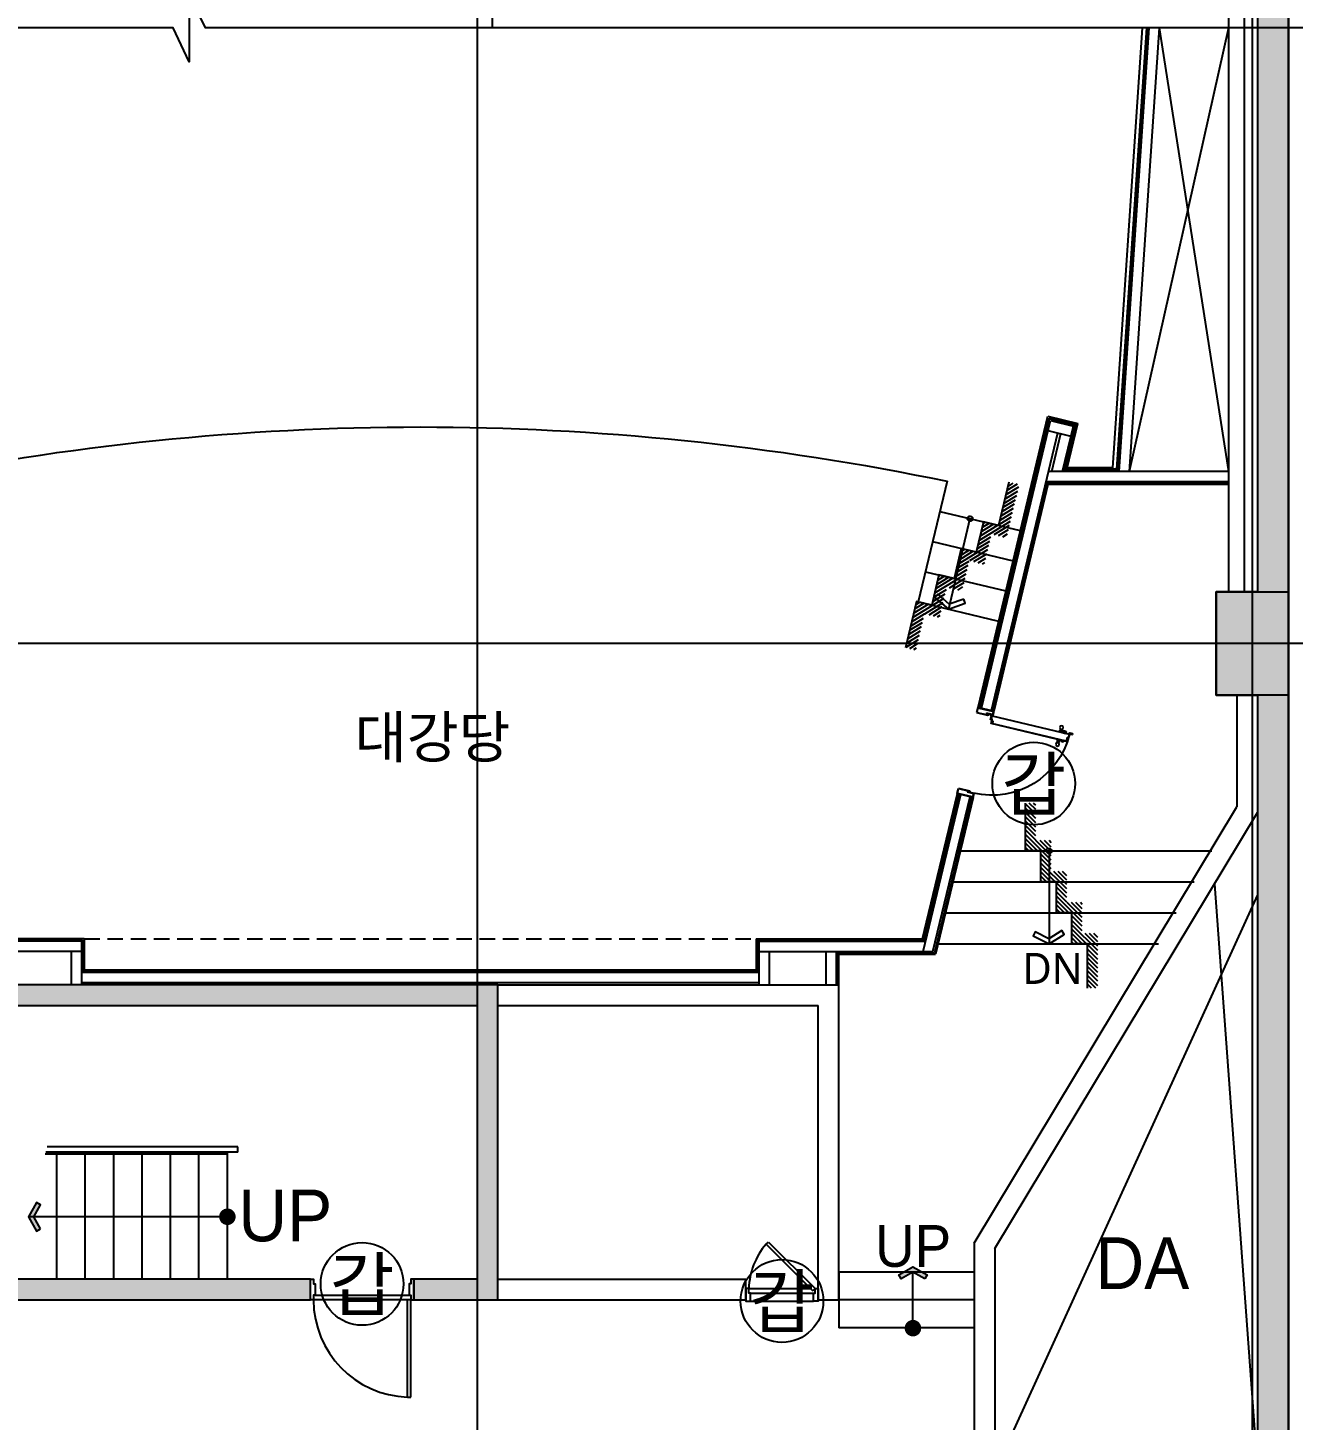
# Model space of a CAD drawing. Header units: metres. Extents: x 630750 to 860239, y 578133 to 726633.
# Drawn here: x 758659 to 770899, y 618798 to 632268 of the extents above; entities that cross this region are included whole.
import ezdxf
from ezdxf.enums import TextEntityAlignment as Align

# ---------------------------------------------------------------- set-up
doc = ezdxf.new("R2010")
doc.units = ezdxf.units.M
doc.header["$LTSCALE"] = 300
for name, pattern in [('CONTINOUS', [0]), ('DASHED2', [0.375, 0.25, -0.125]), ('업무시설_xr-base$0$CONTINOUS', [0])]:
    doc.linetypes.add(name, pattern=pattern)
for name, color, linetype in [('002mp-SYM', 3, 'Continuous'), ('A-CEN-1', 1, 'Continuous'), ('A-CON', 2, 'Continuous'), ('A-DOR', 4, 'Continuous'), ('A-HAT-1', 9, 'Continuous'), ('A-STAIR', 4, 'Continuous'), ('A-SYM1', 7, 'Continuous'), ('A-TXT', 3, 'Continuous'), ('A-TXT-M', 3, 'Continuous'), ('A-TXT-S', 3, 'Continuous'), ('A-WAL-BLK', 3, 'Continuous'), ('A-WALL-CONC', 2, 'Continuous'), ('DOR', 4, 'Continuous'), ('KUK-DOOR', 4, 'Continuous'), ('KUK-DOOR-FRAME', 4, 'Continuous'), ('KUK-DRYWALL', 4, 'Continuous'), ('KUK-F-STAIR', 4, 'Continuous'), ('kuk-F-stair(강당외벽)', 4, 'Continuous'), ('KUK-F-천정라인', 8, 'DASHED2'), ('KUK-WALL-FIN 1', 30, 'Continuous'), ('KUK-공사제외', 252, 'CONTINOUS'), ('KUK-석고보드', 201, 'Continuous'), ('Text-갑', 7, 'Continuous')]:
    doc.layers.add(name, color=color, linetype=linetype)
doc.styles.add('TEXT(돋음)', font='')
doc.styles.add('돋움', font='')
doc.styles.add('맑은고딕', font='')
doc.styles.get('TEXT(돋음)').set_extended_font_data('Dotum')
doc.styles.get('돋움').set_extended_font_data('Dotum')
doc.styles.get('맑은고딕').set_extended_font_data('Malgun Gothic')

# ---------------------------------------------------------------- blocks, each defined once
blk = doc.blocks.new('dor-1000x200conc')
at = {"layer": 'A-DOR'}
for p, q in [((30, 1140), (30, 200)), ((60, 1140), (30, 1140)), ((60, 1140), (60, 200)), ((30, 200), (60, 200))]:
    blk.add_line(p, q, dxfattribs=at)
for points in [[(0, 200), (0, 0), (30, 0), (30, 45), (45, 45), (45, 155), (30, 155), (30, 200)], [(1000, 200), (1000, 0), (970, 0), (970, 45), (955, 45), (955, 155), (970, 155), (970, 200)]]:
    blk.add_lwpolyline(points, close=True, dxfattribs=at)
blk.add_arc((30, 200), 940, 0, 88.1729, dxfattribs=at)
at = {"layer": 'DOR', "color": 9}
for points in [[(30, 200), (970, 200)], [(955, 155), (45, 155)]]:
    blk.add_lwpolyline(points, dxfattribs=at)
blk = doc.blocks.new('dor-700')
at = {"layer": 'A-DOR'}
for p, q in [((197, 553), (218, 574)), ((197, 553), (649, 102)), ((218, 574), (670, 123)), ((670, 123), (649, 102))]:
    blk.add_line(p, q, dxfattribs=at)
for points in [[(0, 123), (0, 3), (45, 3), (45, 78), (30, 78), (30, 123)], [(700, 123), (700, 3), (655, 3), (655, 78), (670, 78), (670, 123)]]:
    blk.add_lwpolyline(points, close=True, dxfattribs=at)
blk.add_arc((715, 104), 686, 139.1042, 178.3732, dxfattribs=at)
at = {"layer": 'DOR', "color": 9}
for points in [[(30, 123), (627, 123)], [(45, 78), (655, 78)], [(45, 3), (655, 3)]]:
    blk.add_lwpolyline(points, dxfattribs=at)
blk = doc.blocks.new('con1')
at = {"layer": 'A-WALL-CONC', "linetype": '업무시설_xr-base$0$CONTINOUS'}
h = blk.add_hatch(color=253, dxfattribs=at)
h.dxf.hatch_style = 1
h.paths.add_polyline_path([(-374646, -269622), (-374446, -269622), (-374446, -269722), (-371796, -269722), (-371796, -267322), (-373346, -267322), (-373346, -267122), (-371796, -267122), (-371796, -260922), (-374446, -260922), (-374446, -267122), (-374346, -267122), (-374346, -267322), (-374446, -267322), (-374446, -268622), (-374646, -268622), (-374646, -260722), (-371596, -260722), (-371596, -269922), (-374646, -269922)], flags=17)
h.paths.add_polyline_path([(-391746, -248122), (-391746, -280472), (-393546, -280472), (-393546, -307972), (-398546, -307972), (-398546, -316999), (-351809, -331181), (-336470, -331181), (-334660, -325216), (-326598, -327662), (-326511, -327375), (-334860, -324841), (-335147, -325787), (-335530, -325670), (-335733, -326340), (-335350, -326456), (-336424, -329997), (-336807, -329881), (-337010, -330551), (-336628, -330667), (-336693, -330881), (-351764, -330881), (-352556, -330641), (-352397, -330114), (-353162, -329882), (-353322, -330408), (-362030, -327766), (-361870, -327240), (-362636, -327007), (-362795, -327534), (-374661, -323933), (-374501, -323407), (-375267, -323174), (-375427, -323701), (-380977, -322017), (-380817, -321490), (-381583, -321258), (-381742, -321784), (-392780, -318435), (-392649, -318004), (-393319, -317801), (-393362, -317945), (-397946, -316554), (-397946, -308572), (-393146, -308572), (-393146, -306522), (-391146, -306522), (-391146, -306122), (-392796, -306122), (-392796, -305522), (-393146, -305522), (-393146, -299422), (-391146, -299422), (-391146, -299022), (-393146, -299022), (-393146, -296322), (-392796, -296322), (-392796, -295622), (-393146, -295622), (-393146, -293122), (-391146, -293122), (-391146, -292722), (-393146, -292722), (-393146, -287472), (-391146, -287472), (-391146, -287072), (-393146, -287072), (-393146, -286422), (-392796, -286422), (-392796, -285722), (-393146, -285722), (-393146, -281172), (-392846, -281172), (-392846, -280872), (-391246, -280872), (-391246, -276472), (-391146, -276472), (-391146, -275872), (-391246, -275872), (-391246, -269872), (-391146, -269872), (-391146, -269272), (-391246, -269272), (-391246, -261372), (-391146, -261372), (-391146, -260772), (-391246, -260772), (-391246, -248722), (-391146, -248722), (-391146, -248622), (-384196, -248622), (-384196, -248722), (-383596, -248722), (-383596, -248622), (-374596, -248622), (-374596, -248722), (-373996, -248722), (-373996, -248622), (-364696, -248622), (-364696, -248722), (-364096, -248722), (-364096, -248622), (-354796, -248622), (-354796, -248722), (-354196, -248722), (-354196, -248622), (-344896, -248622), (-344896, -248722), (-344296, -248722), (-344296, -248622), (-334996, -248622), (-334996, -248722), (-334396, -248722), (-334396, -248622), (-325096, -248622), (-325096, -248722), (-324496, -248722), (-324496, -248622), (-318496, -248622), (-318496, -248722), (-317896, -248722), (-317896, -248622), (-309996, -248622), (-309996, -248722), (-309396, -248722), (-309396, -248622), (-302496, -248622), (-302496, -248722), (-301896, -248722), (-301896, -248522), (-299646, -248522), (-299646, -249472), (-302346, -249472), (-302346, -249672), (-299646, -249672), (-299646, -257472), (-302346, -257472), (-302346, -260722), (-302546, -260722), (-302546, -261422), (-302346, -261422), (-302346, -269222), (-302546, -269222), (-302546, -269922), (-302346, -269922), (-302346, -275822), (-302546, -275822), (-302546, -276522), (-302346, -276522), (-302346, -285722), (-302546, -285722), (-302546, -286422), (-302346, -286422), (-302346, -295622), (-302546, -295622), (-302546, -296322), (-302346, -296322), (-302346, -302072), (-302546, -302072), (-302546, -303072), (-302146, -303072), (-302146, -311972), (-302546, -311972), (-302546, -312972), (-302146, -312972), (-302146, -318572), (-302546, -318572), (-302546, -319572), (-302146, -319572), (-302146, -327072), (-302646, -327072), (-302646, -327872), (-302246, -327872), (-302246, -333872), (-302596, -333872), (-302596, -334572), (-302046, -334572), (-302046, -334903), (-302663, -334716), (-302721, -334907), (-301846, -335173), (-301846, -257872), (-299246, -257872), (-299246, -248122)])
h = blk.add_hatch(color=253, dxfattribs=at)
h.dxf.hatch_style = 1
h.paths.add_polyline_path([(-393546, -280472), (-393546, -307972), (-398546, -307972), (-398546, -316999), (-351809, -331181), (-336470, -331181), (-334660, -325216), (-326598, -327662), (-326511, -327375), (-334860, -324841), (-335147, -325787), (-335530, -325670), (-335733, -326340), (-335350, -326456), (-336424, -329997), (-336807, -329881), (-337010, -330551), (-336628, -330667), (-336693, -330881), (-351764, -330881), (-352556, -330641), (-352397, -330114), (-353162, -329882), (-353322, -330408), (-362030, -327766), (-361870, -327240), (-362636, -327007), (-362795, -327534), (-374661, -323933), (-374501, -323407), (-375267, -323174), (-375427, -323701), (-380977, -322017), (-380817, -321490), (-381583, -321258), (-381742, -321784), (-392780, -318435), (-392649, -318004), (-393319, -317801), (-393362, -317945), (-397946, -316554), (-397946, -308572), (-393146, -308572), (-393146, -306522), (-391146, -306522), (-391146, -306122), (-392796, -306122), (-392796, -305522), (-393146, -305522), (-393146, -299422), (-391146, -299422), (-391146, -299022), (-393146, -299022), (-393146, -296322), (-392796, -296322), (-392796, -295622), (-393146, -295622), (-393146, -293122), (-391146, -293122), (-391146, -292722), (-393146, -292722), (-393146, -287472), (-391146, -287472), (-391146, -287072), (-393146, -287072), (-393146, -286422), (-392796, -286422), (-392796, -285722), (-393146, -285722), (-393151, -281172), (-392846, -281172), (-392846, -280872), (-391246, -280872), (-391246, -276472), (-391146, -276472), (-391146, -275872), (-391246, -275872), (-391246, -269872), (-391146, -269872), (-391146, -269272), (-391246, -269272), (-391246, -261372), (-391146, -261372), (-391146, -260772), (-391246, -260772), (-391246, -248722), (-391146, -248722), (-391146, -248622), (-384196, -248622), (-384196, -248722), (-383596, -248722), (-383596, -248622), (-374596, -248622), (-374596, -248722), (-373996, -248722), (-373996, -248622), (-364696, -248622), (-364696, -248722), (-364096, -248722), (-364096, -248622), (-354796, -248622), (-354796, -248722), (-354196, -248722), (-354196, -248622), (-344896, -248622), (-344896, -248722), (-344296, -248722), (-344296, -248622), (-334996, -248622), (-334996, -248722), (-334396, -248722), (-334396, -248622), (-325096, -248622), (-325096, -248722), (-324496, -248722), (-324496, -248622), (-318496, -248622), (-318496, -248722), (-317896, -248722), (-317896, -248622), (-309996, -248622), (-309996, -248722), (-309396, -248722), (-309396, -248622), (-302496, -248622), (-302496, -248722), (-301896, -248722), (-301896, -248522), (-299646, -248522), (-299646, -249472), (-302346, -249472), (-302346, -249672), (-299646, -249672), (-299646, -257472), (-302346, -257472), (-302346, -260722), (-302546, -260722), (-302546, -261422), (-302346, -261422), (-302346, -269222), (-302546, -269222), (-302546, -269922), (-302346, -269922), (-302346, -275822), (-302546, -275822), (-302546, -276522), (-302346, -276522), (-302346, -285722), (-302546, -285722), (-302546, -286422), (-302346, -286422), (-302346, -295622), (-302546, -295622), (-302546, -296322), (-302346, -296322), (-302346, -302072), (-302546, -302072), (-302546, -303072), (-302146, -303072), (-302146, -311972), (-302546, -311972), (-302546, -312972), (-302146, -312972), (-302146, -318572), (-302546, -318572), (-302546, -319572), (-302146, -319572), (-302146, -327072), (-302646, -327072), (-302646, -327872), (-302246, -327872), (-302246, -333872), (-302596, -333872), (-302596, -334572), (-302046, -334572), (-302046, -334903), (-302663, -334716), (-302721, -334907), (-301846, -335173), (-301846, -257872), (-299246, -257872), (-299246, -248122), (-391746, -248122), (-391746, -280472)])
h = blk.add_hatch(color=253, dxfattribs=at)
h.dxf.hatch_style = 1
h.paths.add_polyline_path([(-302596, -253222), (-301896, -253222), (-301896, -253922), (-302596, -253922)])
h.paths.add_polyline_path([(-384246, -253222), (-383546, -253222), (-383546, -253922), (-384246, -253922)])
h.paths.add_polyline_path([(-335096, -253172), (-334296, -253172), (-334296, -253972), (-335096, -253972)])
h.paths.add_polyline_path([(-354896, -253172), (-354096, -253172), (-354096, -253972), (-354896, -253972)])
h.paths.add_polyline_path([(-374696, -253172), (-373896, -253172), (-373896, -253972), (-374696, -253972)])
h.paths.add_polyline_path([(-325196, -253172), (-324396, -253172), (-324396, -253972), (-325196, -253972)])
h.paths.add_polyline_path([(-364746, -253222), (-364046, -253222), (-364046, -253922), (-364746, -253922)])
h.paths.add_polyline_path([(-344946, -253222), (-344246, -253222), (-344246, -253922), (-344946, -253922)])
h.paths.add_polyline_path([(-310046, -253222), (-309346, -253222), (-309346, -253922), (-310046, -253922)])
h.paths.add_polyline_path([(-318596, -253172), (-317796, -253172), (-317796, -253972), (-318596, -253972)])
h.paths.add_polyline_path([(-384246, -310860), (-383446, -310860), (-383446, -311660), (-384246, -311660)])
h.paths.add_polyline_path([(-384246, -305472), (-383446, -305472), (-383446, -306272), (-384246, -306272)])
h.paths.add_polyline_path([(-384246, -295572), (-383446, -295572), (-383446, -296372), (-384246, -296372)])
h.paths.add_polyline_path([(-384196, -276472), (-383596, -276472), (-383596, -275872), (-384196, -275872)])
h.paths.add_polyline_path([(-384246, -285672), (-383446, -285672), (-383446, -286472), (-384246, -286472)])
h.paths.add_polyline_path([(-384296, -269172), (-383496, -269172), (-383496, -269972), (-384296, -269972)])
h.paths.add_polyline_path([(-384296, -260672), (-383496, -260672), (-383496, -261472), (-384296, -261472)])
h.paths.add_polyline_path([(-376996, -285572), (-376196, -285572), (-376196, -286372), (-376996, -286372)], flags=17)
h.paths.add_polyline_path([(-374696, -276572), (-373896, -276572), (-373896, -275772), (-374696, -275772)], flags=17)
h.paths.add_polyline_path([(-364696, -285772), (-364096, -285772), (-364096, -286372), (-364696, -286372)], flags=17)
h.paths.add_polyline_path([(-364796, -275772), (-363996, -275772), (-363996, -276572), (-364796, -276572)], flags=17)
edge = h.paths.add_edge_path(flags=16)
edge.add_arc((-376496, -295972), 450, 0, 360)
edge = h.paths.add_edge_path(flags=16)
edge.add_arc((-354496, -302572), 450, 0, 360)
edge = h.paths.add_edge_path(flags=16)
edge.add_arc((-364396, -295972), 350, 0, 360)
edge = h.paths.add_edge_path(flags=16)
edge.add_arc((-354496, -295972), 450, 0, 360)
edge = h.paths.add_edge_path(flags=16)
edge.add_arc((-344596, -302572), 350, 0, 360)
edge = h.paths.add_edge_path(flags=16)
edge.add_arc((-344596, -295972), 350, 0, 360)
edge = h.paths.add_edge_path(flags=16)
edge.add_arc((-364396, -302572), 350, 0, 360)
h.paths.add_polyline_path([(-375978, -305716), (-376744, -305483), (-376976, -306249), (-376210, -306481)], flags=17)
h.paths.add_polyline_path([(-378098, -312701), (-378863, -312469), (-379096, -313234), (-378330, -313467)], flags=16)
h.paths.add_polyline_path([(-354768, -312100), (-355533, -311867), (-355766, -312633), (-355000, -312865)], flags=17)
h.paths.add_polyline_path([(-347591, -314277), (-348357, -314045), (-348589, -314811), (-347823, -315043)], flags=17)
h.paths.add_polyline_path([(-349725, -321311), (-350491, -321078), (-350723, -321844), (-349958, -322076)], flags=17)
h.paths.add_polyline_path([(-359199, -318436), (-359964, -318204), (-360197, -318969), (-359431, -319202)], flags=17)
edge = h.paths.add_edge_path(flags=16)
edge.add_arc((-324746, -312472), 450, 0, 360)
h.paths.add_polyline_path([(-318596, -311972), (-317796, -311972), (-317796, -312972), (-318596, -312972)], flags=17)
edge = h.paths.add_edge_path(flags=16)
edge.add_arc((-335146, -312472), 350, 0, 360)
edge = h.paths.add_edge_path(flags=16)
edge.add_arc((-338617, -317419), 450, 0, 360)
h.paths.add_polyline_path([(-340252, -324185), (-341017, -323953), (-341250, -324719), (-340484, -324951)], flags=17)
edge = h.paths.add_edge_path(flags=17)
edge.add_arc((-324746, -319072), 450, 0, 360)
h.paths.add_polyline_path([(-318696, -318672), (-317696, -318672), (-317696, -319472), (-318696, -319472)], flags=17)
h.paths.add_polyline_path([(-310096, -327072), (-309296, -327072), (-309296, -327872), (-310096, -327872)])
h.paths.add_polyline_path([(-316096, -322372), (-316096, -325422), (-311308, -325422), (-311308, -325222), (-315896, -325222), (-315896, -322572), (-309696, -322572), (-309696, -325222), (-310308, -325222), (-310308, -325422), (-309496, -325422), (-309496, -322372)], flags=17)
edge = h.paths.add_edge_path(flags=17)
edge.add_arc((-324796, -327472), 400, 0, 360)
edge = h.paths.add_edge_path(flags=17)
edge.add_arc((-318196, -329272), 450, 0, 360)
h.paths.add_polyline_path([(-310096, -331472), (-309296, -331472), (-309296, -332272), (-310096, -332272)])
edge = h.paths.add_edge_path(flags=16)
edge.add_arc((-334696, -302572), 350, 0, 360)
edge = h.paths.add_edge_path(flags=17)
edge.add_arc((-334696, -286072), 350, 0, 360)
edge = h.paths.add_edge_path(flags=16)
edge.add_arc((-334696, -295972), 350, 0, 360)
edge = h.paths.add_edge_path(flags=17)
edge.add_arc((-344596, -286072), 450, 0, 360)
h.paths.add_polyline_path([(-318596, -295472), (-317796, -295472), (-317796, -296472), (-318596, -296472)], flags=17)
h.paths.add_polyline_path([(-318596, -302072), (-317796, -302072), (-317796, -303072), (-318596, -303072)], flags=17)
edge = h.paths.add_edge_path(flags=16)
edge.add_arc((-324796, -302572), 450, 0, 360)
edge = h.paths.add_edge_path(flags=16)
edge.add_arc((-324796, -295972), 450, 0, 360)
edge = h.paths.add_edge_path(flags=17)
edge.add_arc((-324796, -286072), 450, 0, 360)
edge = h.paths.add_edge_path(flags=17)
edge.add_arc((-334696, -276172), 450, 0, 360)
edge = h.paths.add_edge_path(flags=17)
edge.add_arc((-344596, -276172), 450, 0, 360)
h.paths.add_polyline_path([(-318596, -275772), (-317796, -275772), (-317796, -276572), (-318596, -276572)], flags=17)
h.paths.add_polyline_path([(-318596, -285672), (-317796, -285672), (-317796, -286472), (-318596, -286472)], flags=17)
edge = h.paths.add_edge_path(flags=17)
edge.add_arc((-324796, -276172), 450, 0, 360)
h.paths.add_polyline_path([(-364796, -260672), (-363996, -260672), (-363996, -261472), (-364796, -261472)])
h.paths.add_polyline_path([(-364796, -269172), (-363996, -269172), (-363996, -269972), (-364796, -269972)], flags=17)
h.paths.add_polyline_path([(-325196, -269172), (-324396, -269172), (-324396, -269972), (-325196, -269972)], flags=17)
h.paths.add_polyline_path([(-310846, -260722), (-310046, -260722), (-310046, -261522), (-310846, -261522)], flags=17)
h.paths.add_polyline_path([(-325196, -260672), (-324396, -260672), (-324396, -261472), (-325196, -261472)])
h.paths.add_polyline_path([(-335096, -260672), (-334296, -260672), (-334296, -261472), (-335096, -261472)])
h.paths.add_polyline_path([(-344996, -260672), (-344196, -260672), (-344196, -261472), (-344996, -261472)])
h.paths.add_polyline_path([(-354896, -260672), (-354096, -260672), (-354096, -261472), (-354896, -261472)])
h.paths.add_polyline_path([(-354896, -269172), (-354096, -269172), (-354096, -269972), (-354896, -269972)], flags=17)
h.paths.add_polyline_path([(-344996, -269172), (-344196, -269172), (-344196, -269972), (-344996, -269972)], flags=17)
h.paths.add_polyline_path([(-335096, -269172), (-334296, -269172), (-334296, -269972), (-335096, -269972)], flags=17)
h.paths.add_polyline_path([(-310146, -275772), (-309346, -275772), (-309346, -276572), (-310146, -276572)])
h.paths.add_polyline_path([(-310146, -269172), (-309346, -269172), (-309346, -269972), (-310146, -269972)])
h.paths.add_polyline_path([(-309946, -312172), (-309346, -312172), (-309346, -312772), (-309946, -312772)], flags=17)
h.paths.add_polyline_path([(-309946, -302272), (-309346, -302272), (-309346, -302872), (-309946, -302872)], flags=17)
h.paths.add_polyline_path([(-310146, -295572), (-309346, -295572), (-309346, -296372), (-310146, -296372)])
h.paths.add_polyline_path([(-310146, -285672), (-309346, -285672), (-309346, -286472), (-310146, -286472)])
h.paths.add_polyline_path([(-366407, -311180), (-366585, -311089), (-367173, -312249), (-366994, -312339)], flags=16)
h.paths.add_polyline_path([(-367582, -313499), (-367761, -313408), (-368303, -314479), (-368125, -314569)], flags=16)
h.paths.add_polyline_path([(-374501, -323407), (-375267, -323174), (-375499, -323940), (-374734, -324172)], flags=17)
h.paths.add_polyline_path([(-380817, -321490), (-381583, -321258), (-381815, -322024), (-381049, -322256)])
h.paths.add_polyline_path([(-319505, -329605), (-319563, -329797), (-318587, -330093), (-318529, -329901)], flags=17)
h.paths.add_polyline_path([(-317400, -330244), (-317458, -330435), (-316482, -330732), (-316423, -330540)], flags=17)
h.paths.add_polyline_path([(-315294, -330883), (-315352, -331074), (-314376, -331370), (-314318, -331179)], flags=17)
h.paths.add_polyline_path([(-313189, -331522), (-313247, -331713), (-312271, -332009), (-312213, -331818)], flags=17)
h.paths.add_polyline_path([(-311084, -332161), (-311142, -332352), (-310166, -332648), (-310108, -332457)], flags=17)
h.paths.add_polyline_path([(-308979, -332799), (-309037, -332991), (-308061, -333287), (-308003, -333096)])
h.paths.add_polyline_path([(-306873, -333438), (-306932, -333630), (-305955, -333926), (-305897, -333734)])
h.paths.add_polyline_path([(-321610, -328966), (-321668, -329158), (-320692, -329454), (-320634, -329263)], flags=17)
h.paths.add_polyline_path([(-304768, -334077), (-304826, -334268), (-303850, -334565), (-303792, -334373)])
h.paths.add_polyline_path([(-366380, -308837), (-366525, -309124), (-365780, -309502), (-365997, -309930), (-365819, -310020), (-365282, -308961), (-368993, -307835), (-369051, -308027), (-368955, -308056), (-369303, -309204), (-369399, -309175), (-369457, -309366), (-369362, -309396), (-371191, -315424), (-373727, -314655), (-371897, -308626), (-370414, -309076), (-370356, -308885), (-371839, -308435), (-371491, -307286), (-370008, -307736), (-369950, -307545), (-371624, -307037), (-373976, -314788), (-369001, -316298), (-368713, -315729), (-368891, -315638), (-369104, -316057), (-370999, -315482), (-368764, -308114)], flags=17)
edge = h.paths.add_edge_path()
edge.add_line((-317996, -269122), (-318196, -269122))
edge.add_line((-318196, -266622), (-317996, -266622))
edge.add_line((-318196, -265972), (-318196, -266622))
edge.add_line((-318196, -269122), (-318196, -269672))
edge.add_line((-317996, -269472), (-317996, -269122))
edge.add_line((-317996, -266622), (-317996, -265972))
edge.add_line((-317071, -260922), (-317071, -260722))
edge.add_line((-317071, -260722), (-314896, -260722))
edge.add_line((-314896, -260722), (-314896, -260922))
edge.add_line((-314896, -260922), (-317071, -260922))
edge.add_line((-318196, -265972), (-321996, -265972))
edge.add_line((-321996, -265972), (-321996, -262022))
edge.add_line((-321996, -262022), (-321796, -262022))
edge.add_line((-321796, -262022), (-321796, -262922))
edge.add_line((-321796, -262922), (-321696, -262922))
edge.add_line((-321696, -262922), (-321696, -263122))
edge.add_line((-321696, -263122), (-321796, -263122))
edge.add_line((-321796, -263122), (-321796, -265772))
edge.add_line((-321796, -265772), (-314196, -265772))
edge.add_line((-314196, -265772), (-314196, -263122))
edge.add_line((-314196, -263122), (-320696, -263122))
edge.add_line((-320696, -263122), (-320696, -262922))
edge.add_line((-320696, -262922), (-319546, -262922))
edge.add_line((-319546, -262922), (-319546, -260922))
edge.add_line((-319546, -260922), (-321796, -260922))
edge.add_line((-321796, -260922), (-321796, -261022))
edge.add_line((-321796, -261022), (-321996, -261022))
edge.add_line((-321996, -261022), (-321996, -260722))
edge.add_line((-321996, -260722), (-317771, -260722))
edge.add_line((-317771, -260722), (-317771, -260922))
edge.add_line((-317996, -269472), (-314196, -269472))
edge.add_line((-314196, -269472), (-314196, -265972))
edge.add_line((-314196, -265972), (-317996, -265972))
edge.add_line((-317771, -260922), (-319346, -260922))
edge.add_line((-319346, -260922), (-319346, -262922))
edge.add_line((-319346, -262922), (-314196, -262922))
edge.add_line((-314196, -262922), (-314196, -260722))
edge.add_line((-314196, -260722), (-313996, -260722))
edge.add_line((-313996, -260722), (-313996, -269672))
edge.add_line((-313996, -269672), (-318196, -269672))
edge.add_line((-309346, -286472), (-309346, -312772))
edge.add_line((-309546, -302872), (-309546, -312172))
edge.add_line((-309546, -296372), (-309546, -302272))
edge.add_line((-309546, -286472), (-309546, -295572))
edge.add_line((-375427, -323701), (-380977, -322017))
edge.add_line((-334860, -324841), (-335147, -325787))
edge.add_line((-334660, -325216), (-334860, -325874))
edge.add_line((-324796, -328209), (-324796, -327872))
edge.add_line((-324596, -328060), (-324596, -327819))
edge.add_line((-324796, -328209), (-322797, -328815))
edge.add_line((-322797, -328815), (-322739, -328624))
edge.add_line((-322739, -328624), (-324596, -328060))
edge.add_line((-337531, -334677), (-338201, -334474))
edge.add_line((-338201, -334474), (-338404, -335144))
edge.add_line((-338404, -335144), (-337734, -335347))
edge.add_line((-337734, -335347), (-337531, -334677))
edge = h.paths.add_edge_path()
edge.add_line((-339858, -323400), (-339800, -323209))
edge.add_line((-339800, -323209), (-337930, -317052))
edge.add_line((-337930, -317052), (-338217, -316965))
edge.add_line((-338217, -316965), (-338268, -317133))
edge.add_arc((-338617, -317419), 450, -73.1135, 39.3318, ccw=False)
edge.add_line((-338486, -317849), (-340145, -323313))
edge.add_line((-340145, -323313), (-339858, -323400))
at = {"layer": 'A-CON'}
blk.add_lwpolyline([(-302146, -312972), (-302146, -318572), (-302546, -318572), (-302546, -319572), (-302146, -319572), (-302146, -327072), (-302646, -327072), (-302646, -327872), (-302246, -327872), (-302246, -333872), (-302596, -333872), (-302596, -334572), (-302046, -334572), (-302046, -334903), (-302663, -334716), (-302721, -334907), (-301846, -335173), (-301846, -257872)], dxfattribs=at)
blk.add_lwpolyline([(-302546, -318572), (-301846, -318572), (-301846, -319572), (-302546, -319572)], close=True, dxfattribs=at)
at = {"layer": 'A-WALL-CONC'}
for p, q in [((-301846, -257872), (-301846, -335173)), ((-302146, -312972), (-302146, -318572)), ((-302146, -319572), (-302146, -327072))]:
    blk.add_line(p, q, dxfattribs=at)
blk.add_lwpolyline([(-316096, -322372), (-316096, -325422), (-311308, -325422), (-311308, -325222), (-315896, -325222), (-315896, -322572), (-309696, -322572), (-309696, -325222), (-310308, -325222), (-310308, -325422), (-309496, -325422), (-309496, -322372), (-316096, -322372)], dxfattribs=at)
blk = doc.blocks.new('편개 방음도어 후레임')
at = {"layer": 'KUK-DOOR-FRAME', "extrusion": (2.50183e-08, 2.3658e-07, -1)}
h = blk.add_hatch(dxfattribs=at)
h.set_pattern_fill('ANSI37', color=1, scale=20, style=0)
h.set_pattern_definition([(225, (133734.8837, -3155.8295), (1.76776695, -1.76776695), []), (315, (133734.8837, -3155.8295), (1.76776695, 1.76776695), [])])
h.paths.add_polyline_path([(75878, -11649), (75878, -11659), (75891, -11659), (75891, -11644, 1.183421)])
h.paths.add_polyline_path([(75887, -11647), (75887, -11656), (75882, -11656), (75882, -11647)], flags=16)
for p, q in [((-75931, -11622, 0), (-75931, -11597, 0)), ((-75931, -11597, 0), (-75891, -11597, 0)), ((-75931, -11597, 0), (-75891, -11597, 0)), ((-75931, -11622, 0), (-75931, -11597, 0)), ((-75931, -11622, 0), (-75929, -11622, 0)), ((-75931, -11622, 0), (-75929, -11622, 0)), ((-75929, -11600, 0), (-75894, -11600, 0)), ((-75929, -11600, 0), (-75894, -11600, 0)), ((-75929, -11762, 0), (-75929, -11600, 0)), ((-75894, -11600, 0), (-75894, -11635, 0)), ((-75894, -11600, 0), (-75894, -11663, 0)), ((-75894, -11663, 0), (-75879, -11663, 0)), ((-75891, -11597, 0), (-75891, -11637, 0)), ((-75891, -11597, 0), (-75891, -11660, 0)), ((-75891, -11659, 0), (-75878, -11659, 0)), ((-75891, -11660, 0), (-75876, -11660, 0)), ((-75879, -11762, 0), (-75879, -11663, 0)), ((-75878, -11649, 0), (-75876, -11649, 0)), ((-75878, -11659, 0), (-75878, -11649, 0)), ((-75876, -11764, 0), (-75876, -11649, 0)), ((-75931, -11764, 0), (-75931, -11739, 0)), ((-75931, -11739, 0), (-75929, -11739, 0)), ((-75931, -11764, 0), (-75891, -11764, 0)), ((-75929, -11762, 0), (-75879, -11762, 0))]:
    blk.add_line(p, q, dxfattribs=at)
at = {"layer": 'KUK-DOOR-FRAME'}
for q in [(-75889, -11764, 0), (-75876, -11764, 0)]:
    blk.add_line((-75931, -11764, 0), q, dxfattribs=at)
at = {"layer": 'KUK-DOOR-FRAME', "extrusion": (2.50183e-08, 2.3658e-07, -1), "elevation": 0}
blk.add_lwpolyline([(75929, -11748), (75927, -11748), (75927, -11613), (75929, -11613), (75929, -11748)], close=True, dxfattribs=at)
at = {"layer": 'KUK-DOOR-FRAME', "color": 1, "extrusion": (2.50183e-08, 2.3658e-07, -1), "elevation": 0}
blk.add_lwpolyline([(75887, -11656), (75882, -11656), (75882, -11647), (75887, -11647)], close=True, dxfattribs=at)
at = {"layer": 'KUK-DOOR-FRAME', "color": 1, "extrusion": (2.50183e-08, 2.3658e-07, -1)}
blk.add_arc((75884, -11645, 0), 7.35, 326.6426, 211.9889, dxfattribs=at)
blk = doc.blocks.new('방음도어')
at = {"layer": 'KUK-DOOR', "color": 5}
for p, q in [((11325, -79553, 0), (11322, -79569, 0)), ((11328, -79551, 0), (11353, -79551, 0)), ((11356, -79553, 0), (11360, -79569, 0)), ((11360, -79569, 0), (11322, -79569, 0)), ((11356, -79652, 0), (11326, -79652, 0)), ((12087, -79625, 0), (12072, -79625, 0)), ((12087, -79635, 0), (12072, -79635, 0)), ((12082, -79632, 0), (12082, -79628, 0)), ((12102, -79609, 0), (12099, -79609, 0))]:
    blk.add_line(p, q, dxfattribs=at)
at = {"layer": 'KUK-DOOR'}
for p, q in [((11285, -79609, 0), (11285, -79569, 0)), ((11285, -79609, 0), (11300, -79609, 0)), ((11287, -79570, 0), (11287, -79607, 0)), ((11287, -79607, 0), (11302, -79607, 0))]:
    blk.add_line(p, q, dxfattribs=at)
at = {"layer": 'KUK-DOOR', "color": 1, "linetype": 'ByBlock'}
for p, q in [((12089, -79557, 0), (12086, -79569, 0)), ((12107, -79557, 0), (12089, -79557, 0)), ((12089, -79564, 0), (12091, -79564, 0)), ((12090, -79566, 0), (12089, -79564, 0)), ((12089, -79567, 0), (12090, -79566, 0)), ((12092, -79569, 0), (12089, -79567, 0)), ((12091, -79561, 0), (12094, -79563, 0)), ((12091, -79564, 0), (12091, -79561, 0)), ((12096, -79609, 0), (12093, -79609, 0)), ((12094, -79563, 0), (12096, -79561, 0)), ((12096, -79561, 0), (12096, -79564, 0)), ((12096, -79564, 0), (12098, -79564, 0)), ((12096, -79569, 0), (12098, -79567, 0)), ((12098, -79567, 0), (12096, -79569, 0)), ((12096, -79609, 0), (12096, -79569, 0)), ((12099, -79564, 0), (12097, -79564, 0)), ((12097, -79564, 0), (12098, -79566, 0)), ((12098, -79564, 0), (12097, -79566, 0)), ((12098, -79567, 0), (12097, -79565, 0)), ((12098, -79566, 0), (12097, -79567, 0)), ((12097, -79566, 0), (12098, -79567, 0)), ((12097, -79567, 0), (12099, -79569, 0)), ((12101, -79563, 0), (12099, -79561, 0)), ((12099, -79561, 0), (12099, -79564, 0)), ((12099, -79609, 0), (12099, -79569, 0)), ((12102, -79609, 0), (12099, -79609, 0)), ((12104, -79561, 0), (12101, -79563, 0)), ((12102, -79569, 0), (12111, -79569, 0)), ((12103, -79569, 0), (12106, -79567, 0)), ((12104, -79564, 0), (12104, -79561, 0)), ((12106, -79564, 0), (12104, -79564, 0)), ((12105, -79566, 0), (12106, -79564, 0)), ((12106, -79567, 0), (12105, -79566, 0)), ((12107, -79557, 0), (12111, -79569, 0))]:
    blk.add_line(p, q, dxfattribs=at)
at = {"layer": 'KUK-DOOR', "linetype": 'ByBlock'}
blk.add_line((12086, -79569, 0), (12093, -79569, 0), dxfattribs=at)
at = {"layer": 'KUK-DOOR', "elevation": 0}
for points in [[(11287, -79569), (11287, -79554), (11257, -79554), (11257, -79564), (11255, -79564), (11255, -79566)], [(11285, -79570), (11285, -79555), (11258, -79555), (11258, -79564), (11257, -79564)], [(11300, -79609), (11300, -79649), (12084, -79649), (12084, -79635), (12072, -79635), (12072, -79625), (12084, -79625), (12084, -79609), (12093, -79609), (12093, -79569), (11287, -79569)], [(11302, -79607), (11302, -79647), (12082, -79647), (12082, -79636), (12070, -79636), (12070, -79623), (12082, -79623), (12082, -79607), (12091, -79607), (12091, -79570), (11287, -79570)]]:
    blk.add_lwpolyline(points, dxfattribs=at)
at = {"layer": 'KUK-DOOR', "color": 5, "elevation": 0}
for points in [[(11348, -79551), (11333, -79551), (11333, -79553), (11348, -79553)], [(11373, -79537), (11373, -79537), (11373, -79559), (11373, -79559)], [(11386, -79537), (11386, -79537), (11386, -79559), (11386, -79559)], [(11263, -79564), (11280, -79564), (11280, -79559), (11263, -79559)], [(11352, -79658), (11329, -79658), (11329, -79655), (11352, -79655)], [(11344, -79655), (11337, -79655), (11337, -79652), (11344, -79652)], [(11393, -79559), (11367, -79559), (11367, -79569), (11393, -79569)], [(11393, -79659), (11367, -79659), (11367, -79649), (11393, -79649)], [(11373, -79680), (11373, -79680), (11373, -79659), (11373, -79659)], [(11386, -79680), (11386, -79680), (11386, -79659), (11386, -79659)], [(12075, -79628), (12079, -79628), (12079, -79632), (12075, -79632)]]:
    blk.add_lwpolyline(points, close=True, dxfattribs=at)
at = {"layer": 'KUK-DOOR', "color": 5}
for centre in [(11380, -79521, 0), (11380, -79697, 0)]:
    blk.add_circle(centre, 18, dxfattribs=at)
at = {"layer": 'KUK-DOOR', "color": 1, "linetype": 'ByBlock'}
for centre in [(12095, -79566, 0), (12101, -79566, 0)]:
    blk.add_circle(centre, 2.69, dxfattribs=at)
at = {"layer": 'KUK-DOOR', "color": 5}
for centre, radius, start, end in [((11328, -79554, 0), 3, 90, 166.0866), ((11353, -79554, 0), 3, 13.9134, 90), ((11327, -79648, 0), 3.94, 193.1682, 262.0043), ((11355, -79648, 0), 3.94, 277.9957, 346.8318), ((12082, -79623, 0), 4.89, 267.8606, 341.9725), ((12081, -79639, 0), 7.08, 32.7333, 80.9031)]:
    blk.add_arc(centre, radius, start, end, dxfattribs=at)
at = {"layer": 'KUK-DOOR'}
blk.add_arc((11280, -79470, 0), 98.5, 255.5077, 273.0565, dxfattribs=at)

msp = doc.modelspace()

# ---------------------------------------------------------------- hatches: boundary and pattern name
at = {"layer": 'A-SYM1'}
msp.add_hatch(color=7, dxfattribs=at).paths.add_polyline_path([(758743.9, 620627.5), (758782.4, 620649.8), (758715.7, 620765.2), (758782.4, 620880.7), (758743.9, 620902.9), (758664.4, 620765.2)])
h = msp.add_hatch(color=7, dxfattribs=at)
edge = h.paths.add_edge_path()
edge.add_arc((760589.4, 620765.2), 80, 360, 540, ccw=False)
edge.add_arc((760589.4, 620765.2), 80, 180, 360, ccw=False)
at = {"layer": 'KUK-F-STAIR', "extrusion": (-6.15542e-38, 1.5954e-26, -1)}
h = msp.add_hatch(dxfattribs=at)
h.set_pattern_fill('ANSI31', color=8, scale=30, angle=36.63646, style=0)
h.set_pattern_definition([(225, (-831366.66, 604978.728), (21.213203, -21.213203), [])])
h.paths.add_polyline_path([(-769008.8, 622976.2), (-768908.8, 622976.2), (-768908.8, 623405.2), (-768758.8, 623405.2), (-768758.8, 623705.2), (-768608.8, 623705.2), (-768608.8, 624005.2), (-768458.8, 624005.2), (-768458.8, 624305.2), (-768308.8, 624305.2), (-768308.8, 624766.3), (-768408.8, 624766.3), (-768408.8, 624405.2), (-768558.8, 624405.2), (-768558.8, 624105.2), (-768708.8, 624105.2), (-768708.8, 623805.2), (-768858.8, 623805.2), (-768858.8, 623505.2), (-769008.8, 623505.2)])
at = {"layer": 'KUK-F-STAIR'}
msp.add_hatch(color=7, dxfattribs=at).paths.add_polyline_path([(767359.1, 620202.1), (767336.9, 620163.6), (767221.4, 620230.2), (767105.9, 620163.6), (767083.7, 620202.1), (767221.4, 620281.6)])
h = msp.add_hatch(color=7, dxfattribs=at)
edge = h.paths.add_edge_path()
edge.add_arc((767221.4, 619687.4), 80, 450, 630, ccw=False)
edge.add_arc((767221.4, 619687.4), 80, 270, 450, ccw=False)
at = {"layer": 'kuk-F-stair(강당외벽)', "extrusion": (0, 0, -1)}
h = msp.add_hatch(dxfattribs=at)
h.set_pattern_fill('ANSI31', color=8, scale=30, angle=85.3489, style=0)
h.set_pattern_definition([(148.45145, (-833080.93, 630845.373), (15.696627, 25.565913), [])])
h.paths.add_polyline_path([(-768247.1, 627847.4), (-768149.8, 627870.6), (-768050.1, 627453.4), (-767904.2, 627488.3), (-767834.4, 627196.5), (-767688.5, 627231.4), (-767618.7, 626939.6), (-767472.8, 626974.5), (-767403, 626682.8), (-767257.2, 626717.6), (-767149.9, 626269.3), (-767247.2, 626246), (-767331.1, 626597.1), (-767477, 626562.2), (-767546.8, 626854), (-767692.7, 626819.1), (-767762.5, 627110.9), (-767908.4, 627076), (-767978.2, 627367.8), (-768124, 627332.9)])

# ---------------------------------------------------------------- linework, layer by layer
at = {"color": 3, "extrusion": (0, 0, -1)}
for p, q in [((770354.4, 625810.2), (770354.4, 624730.2)), ((767814.4, 620510.2), (770354.4, 624730.2)), ((768014.4, 620457.1), (770554.4, 624677.2)), ((763204.4, 623010.2), (766504.4, 623010.2)), ((766504.4, 619960.2), (766504.4, 623010.2)), ((763204.4, 622810.2), (766304.4, 622810.2)), ((766304.4, 619960.2), (766304.4, 622810.2)), ((767814.4, 620510.2), (767814.4, 618110.2)), ((768014.4, 620457.1), (768014.4, 618310.2)), ((765604.4, 619960.2), (765604.4, 620160.2)), ((763204.4, 619960.2), (765604.4, 619960.2)), ((766304.4, 619960.2), (766504.4, 619960.2))]:
    msp.add_line(p, q, dxfattribs=at)
at = {"color": 3, "ltscale": 0.7, "extrusion": (0, 0, -1)}
msp.add_line((763204.4, 620160.2), (765604.4, 620160.2), dxfattribs=at)
at = {"layer": '002mp-SYM'}
msp.add_line((763204.4, 620160.2), (763204.4, 620160.2), dxfattribs=at)
at = {"layer": '002mp-SYM', "color": 7}
for points in [[(772576.1, 632267.5), (760376.6, 632267.5), (760219, 632596), (760219, 631939.2), (760065.7, 632267.5), (753558.6, 632267.5)], [(772576.1, 632267.5), (760376.7, 632267.5), (760219, 632596), (760219, 631939.2), (760065.7, 632267.5), (753558.6, 632267.5)]]:
    msp.add_lwpolyline(points, dxfattribs=at)
at = {"layer": 'A-CEN-1', "linetype": 'Continuous'}
for p, q in [((763004.4, 708258.8), (763004.4, 599232.8)), ((770504.4, 708258.8), (770504.4, 599232.8)), ((796986.4, 626310.2), (744904.4, 626310.2))]:
    msp.add_line(p, q, dxfattribs=at)
at = {"layer": 'A-CON'}
msp.add_lwpolyline([(770154.4, 626810.2), (770854.4, 626810.2), (770854.4, 625810.2), (770154.4, 625810.2)], close=True, dxfattribs=at)
at = {"layer": 'A-HAT-1', "color": 8, "linetype": 'Continuous'}
for p, q in [((770274.3, 632267.5), (769313, 627975.7)), ((769602.5, 632267.5), (770274.4, 627975.7)), ((770136.9, 623983.5), (770554.4, 618310.2)), ((770554.4, 623880.2), (768014.4, 618310.2))]:
    msp.add_line(p, q, dxfattribs=at)
at = {"layer": 'A-STAIR'}
for p, q in [((760689.4, 621390.2), (758831.9, 621390.2)), ((760689.4, 621440.2), (758845.3, 621440.2)), ((760589.4, 620160.2), (760589.4, 621390.2)), ((760689.4, 621390.2), (760689.4, 621440.2)), ((760589.4, 621370.2), (758826.5, 621370.2)), ((758939.4, 620160.2), (758939.4, 621370.2)), ((759214.4, 620160.2), (759214.4, 621370.2)), ((759489.4, 620160.2), (759489.4, 621370.2)), ((759764.4, 620160.2), (759764.4, 621370.2)), ((760039.4, 620160.2), (760039.4, 621370.2)), ((760314.4, 620160.2), (760314.4, 621370.2))]:
    msp.add_line(p, q, dxfattribs=at)
at = {"layer": 'A-SYM1', "color": 7}
msp.add_line((760589.4, 620765.2), (758664.4, 620765.2), dxfattribs=at)
msp.add_lwpolyline([(758782.4, 620649.8), (758715.7, 620765.2), (758782.4, 620880.7), (758743.9, 620902.9), (758664.4, 620765.2), (758743.9, 620627.5)], close=True, dxfattribs=at)
at = {"layer": 'A-WAL-BLK'}
msp.add_line((770424.3, 632410.2), (770424.3, 626810.2), dxfattribs=at)
msp.add_lwpolyline([(770274.3, 632410.2), (770274.3, 626810.2)], dxfattribs=at)
at = {"layer": 'KUK-DOOR', "color": 1, "extrusion": (2.34153e-07, -3.02813e-08, -1)}
msp.add_arc((-767986.8, 625613.1, 0.2), 770.1, 193.45145, 283.45144, dxfattribs=at)
at = {"layer": 'KUK-DRYWALL'}
for p, q in [((769502.2, 632267.5), (769212.8, 627975.7)), ((769602.5, 632267.5), (769313, 627975.7)), ((768550.4, 628468.9), (768773.2, 628415.5)), ((768667.8, 627975.7), (768773.2, 628415.5)), ((768527.1, 628371.6), (768749.9, 628318.3)), ((768565, 627975.7), (768652.6, 628341.6)), ((770274.4, 627975.7), (768535, 627975.7)), ((770274.4, 627875.7), (768511.1, 627875.7)), ((759179.4, 623430.2), (756629.4, 623430.2)), ((759179.4, 623430.2), (756629.4, 623430.2)), ((765729.3, 623430.2), (767342.7, 623430.2)), ((759179.4, 623330.2), (756629.4, 623330.2)), ((765729.3, 623330.2), (767412.9, 623330.2)), ((759179.4, 623130.2), (765729.3, 623130.2)), ((759179.4, 623030.2), (765729.3, 623030.2))]:
    msp.add_line(p, q, dxfattribs=at)
at = {"layer": 'KUK-DRYWALL', "extrusion": (0, 0, -1)}
for p, q in [((767883.3, 625685.9), (768550.4, 628468.9)), ((767980.6, 625662.6), (768624.4, 628348.3)), ((767318.7, 623330.2), (767683.4, 624851.6)), ((767412.9, 623330.2), (767776.4, 624829.4)), ((759179.4, 623430.2), (759179.4, 623010.2)), ((765729.3, 623430.2), (765729.3, 623010.2)), ((759079.4, 623330.2), (759079.4, 623010.2)), ((765829.3, 623330.2), (765829.3, 623010.2)), ((766379.4, 623330.2), (766379.4, 623010.2)), ((766479.4, 623330.2), (766479.4, 623010.2))]:
    msp.add_line(p, q, dxfattribs=at)
at = {"layer": 'KUK-F-STAIR', "extrusion": (5.08525e-26, 1.3499e-26, -1)}
for p, q in [((767679.4, 624305.2), (770111.6, 624305.2)), ((767607.7, 624005.2), (769940.3, 624005.2)), ((767535.9, 623705.2), (769768.9, 623705.2))]:
    msp.add_line(p, q, dxfattribs=at)
at = {"layer": 'KUK-F-STAIR'}
for p, q in [((767464.2, 623405.2), (769597.6, 623405.2)), ((767221.4, 619690.2), (767221.4, 620230.2))]:
    msp.add_line(p, q, dxfattribs=at)
at = {"layer": 'KUK-F-STAIR', "color": 3, "extrusion": (0, 0, -1)}
for p, q in [((767814.4, 620230.2), (766504.4, 620230.2)), ((766504.4, 620230.2), (766504.4, 619690.2)), ((767814.4, 619960.2), (766504.4, 619960.2)), ((767814.4, 619690.2), (766504.4, 619690.2))]:
    msp.add_line(p, q, dxfattribs=at)
at = {"layer": 'KUK-F-STAIR', "color": 7, "extrusion": (-6.15757e-38, 1.5954e-26, -1)}
msp.add_lwpolyline([(-768908.8, 622976.2), (-768908.8, 623405.2), (-768758.8, 623405.2), (-768758.8, 623705.2), (-768608.8, 623705.2), (-768608.8, 624005.2), (-768458.8, 624005.2), (-768458.8, 624305.2), (-768308.8, 624305.2), (-768308.8, 624766.3)], dxfattribs=at)
at = {"layer": 'KUK-F-STAIR', "color": 1, "extrusion": (5.08525e-26, 1.3499e-26, -1)}
msp.add_lwpolyline([(-768534.5, 624330, 1), (-768541.3, 624280.5, 1)], format="xyb", close=True, dxfattribs=at)
for points in [[(-768537.9, 624305.2), (-768537.9, 623405.2)], [(-768661.2, 623533.7), (-768535.7, 623454.6), (-768403.6, 623522.6), (-768383.9, 623484.5), (-768537.9, 623405.2), (-768684.3, 623497.6), (-768661.5, 623533.9)]]:
    msp.add_lwpolyline(points, dxfattribs=at)
at = {"layer": 'KUK-F-STAIR', "color": 7}
msp.add_lwpolyline([(767336.9, 620163.6), (767221.4, 620230.2), (767105.9, 620163.6), (767083.7, 620202.1), (767221.4, 620281.6), (767359.1, 620202.1)], close=True, dxfattribs=at)
at = {"layer": 'kuk-F-stair(강당외벽)', "extrusion": (0, 0, -1)}
for p, q in [((767551.3, 627881.2), (767272.1, 626714.1)), ((767481.5, 627589.4), (768259.5, 627403.3)), ((767411.7, 627297.6), (768189.7, 627111.5)), ((767341.9, 627005.8), (768119.9, 626819.7)), ((767272.1, 626714.1), (768050.2, 626528))]:
    msp.add_line(p, q, dxfattribs=at)
at = {"layer": 'kuk-F-stair(강당외벽)', "color": 7, "extrusion": (0, 0, -1)}
msp.add_lwpolyline([(-768149.8, 627870.6), (-768050.1, 627453.4), (-767904.2, 627488.3), (-767834.4, 627196.5), (-767688.5, 627231.4), (-767618.7, 626939.6), (-767472.8, 626974.5), (-767403, 626682.8), (-767257.2, 626717.6), (-767149.9, 626269.3)], dxfattribs=at)
at = {"layer": 'kuk-F-stair(강당외벽)', "color": 1, "extrusion": (0, 0, -1)}
for points in [[(-767773.2, 627519.6), (-767563.9, 626644.3)], [(-767713.7, 626740.5), (-767573.3, 626692.8), (-767460.6, 626789.7), (-767432.6, 626757.2), (-767563.9, 626644.3), (-767727.8, 626700), (-767714, 626740.6)]]:
    msp.add_lwpolyline(points, dxfattribs=at)
msp.add_lwpolyline([(-767775.7, 627544.5, 1), (-767770.8, 627494.7, 1)], format="xyb", close=True, dxfattribs=at)
at = {"layer": 'kuk-F-stair(강당외벽)', "extrusion": (0, 0, -1)}
msp.add_arc((-762454.4, 603406.2), 25000, 78.23632, 101.76368, dxfattribs=at)
at = {"layer": 'kuk-F-stair(강당외벽)', "color": 1, "extrusion": (0, 0, -1)}
msp.add_arc((-767773.2, 627519.6), 25, 95.61287, 275.61287, dxfattribs=at)
at = {"layer": 'KUK-F-천정라인', "ltscale": 2}
msp.add_line((759204.4, 623455.2), (765704.3, 623455.2), dxfattribs=at)
at = {"layer": 'KUK-WALL-FIN 1'}
for p, q in [((769439.6, 632267.5), (769152.5, 628010.2)), ((768525.9, 628510.2), (768817.7, 628440.3)), ((768714.7, 628010.2), (768817.7, 628440.3)), ((769152.5, 628010.2), (768714.7, 628010.2))]:
    msp.add_line(p, q, dxfattribs=at)
at = {"layer": 'KUK-WALL-FIN 1', "extrusion": (0, 0, -1)}
for p, q in [((767850.8, 625693.7), (768525.9, 628510.2)), ((767310.6, 623440.2), (767650.8, 624859.4))]:
    msp.add_line(p, q, dxfattribs=at)
at = {"layer": 'KUK-WALL-FIN 1', "color": 51}
for p, q in [((759204.4, 623455.2), (757581.2, 623455.2)), ((759204.4, 623455.2), (757581.2, 623455.2)), ((765704.3, 623455.2), (767314.2, 623455.2)), ((759189.4, 623155.2), (765719.3, 623155.2))]:
    msp.add_line(p, q, dxfattribs=at)
at = {"layer": 'KUK-WALL-FIN 1', "color": 51, "extrusion": (0, 0, -1)}
for p, q in [((759204.4, 623455.2), (759204.4, 623155.2)), ((759204.4, 623455.2), (759204.4, 623155.2)), ((765704.3, 623455.2), (765704.3, 623155.2))]:
    msp.add_line(p, q, dxfattribs=at)
at = {"layer": 'KUK-공사제외'}
msp.add_lwpolyline([(763154.4, 671510.3), (770424.3, 671510.3), (770424.3, 632267.5), (763154.4, 632267.5)], close=True, dxfattribs=at)
at = {"layer": 'KUK-석고보드', "color": 35, "ltscale": 10}
for p, q in [((769479.7, 632267.5), (769191.8, 627998.2)), ((768534.7, 628495.8), (768800.3, 628432.2)), ((768696.4, 627998.2), (768800.3, 628432.2)), ((769191.8, 627998.2), (768696.4, 627998.2)), ((759189.4, 623440.2), (757584.8, 623440.2)), ((765719.3, 623440.2), (767323, 623440.2)), ((759189.4, 623140.2), (765719.3, 623140.2))]:
    msp.add_line(p, q, dxfattribs=at)
at = {"layer": 'KUK-석고보드', "ltscale": 10}
for p, q in [((769489.7, 632267.5), (769201.1, 627988.2)), ((768541.2, 628484), (768788.3, 628424.8)), ((768683.7, 627988.2), (768788.3, 628424.8)), ((769201.1, 627988.2), (768683.7, 627988.2)), ((770274.4, 627863.2), (768517.6, 627863.2)), ((770274.4, 627850.7), (768527.5, 627850.7)), ((766491.9, 623317.7), (767430.4, 623317.7)), ((766504.4, 623305.2), (767440.3, 623305.2))]:
    msp.add_line(p, q, dxfattribs=at)
at = {"layer": 'KUK-석고보드', "color": 35, "ltscale": 10, "extrusion": (0, 0, -1)}
for p, q in [((767862.4, 625690.9), (768534.7, 628495.8)), ((767320.6, 623430.2), (767662.5, 624856.6)), ((759189.4, 623440.2), (759189.4, 623140.2)), ((765719.3, 623440.2), (765719.3, 623140.2))]:
    msp.add_line(p, q, dxfattribs=at)
at = {"layer": 'KUK-석고보드', "ltscale": 10, "extrusion": (0, 0, -1)}
for p, q in [((767871.2, 625688.8), (768541.2, 628484)), ((768517.6, 627863.2), (767990.7, 625660.2)), ((768527.5, 627850.7), (768002.8, 625657.3)), ((767329.8, 623430.2), (767671.2, 624854.5)), ((767791.1, 624825.8), (767430.4, 623317.7)), ((767803.3, 624822.9), (767440.3, 623305.2)), ((766491.9, 623010.2), (766491.9, 623317.7)), ((766504.4, 623010.2), (766504.4, 623305.2))]:
    msp.add_line(p, q, dxfattribs=at)
at = {"layer": 'Text-갑', "color": 1}
for centre in [(768389.8, 624956.8, 280), (761892.6, 620115.2, 280), (765954.4, 619950.2, 280)]:
    msp.add_circle(centre, 400, dxfattribs=at)

# ---------------------------------------------------------------- block references
at = {"color": 210, "extrusion": (0, 0, -1), "xscale": -1, "rotation": 359.9999936033678}
msp.add_blockref('dor-700', (-765604.4, 619946.9), dxfattribs=at)
at = {"rotation": 179.9999517284384}
msp.add_blockref('dor-1000x200conc', (762392.6, 620160.2), dxfattribs=at)
at = {"layer": 'A-CON'}
msp.add_blockref('con1', (1072700.2, 945382.4), dxfattribs=at)
at = {"layer": 'KUK-DOOR', "extrusion": (2.34153e-07, -3.02813e-08, -1), "xscale": 0.9532335613573946, "yscale": 0.9532335613573946, "zscale": 0.9532335613573946, "rotation": 13.45144799624845}
msp.add_blockref('방음도어', (-796841.8, 696698.4, 0.2), dxfattribs=at)
at = {"layer": 'KUK-DOOR-FRAME', "color": 3, "extrusion": (2.3591e-07, -3.07017e-08, -1)}
for p, xscale, yscale, zscale, rotation in [((-761917.3, 552691, 0.2), -0.9532335614705902, 0.9532335613621402, 0.95323356140641, 103.451447994621), ((-795392.1, 692645.9, 0.2), 0.9532335613573685, 0.9532335613573685, 0.9532335613573685, 103.4514479962488)]:
    msp.add_blockref('편개 방음도어 후레임', p, dxfattribs=dict(at, xscale=xscale, yscale=yscale, zscale=zscale, rotation=rotation))

# ---------------------------------------------------------------- texts
at = {"layer": 'A-TXT', "style": '돋움'}
msp.add_text('대강당', height=400, rotation=360, dxfattribs=at).set_placement((761821.8, 625205.7, 0))
at = {"layer": 'A-TXT-M', "color": 3, "style": '돋움'}
msp.add_text('UP', height=500, dxfattribs=at).set_placement((760695.1, 620527.8))
at = {"layer": 'A-TXT-S', "color": 3, "style": '돋움'}
msp.add_text('DA', height=500, dxfattribs=at).set_placement((768985.9, 620066.1))
at = {"layer": 'KUK-F-STAIR', "color": 3}
for s, height, style, p in [('DN', 300, '맑은고딕', (768279.3, 623017.9)), ('UP', 405, '돋움', (766855.4, 620280.3))]:
    msp.add_text(s, height=height, dxfattribs=dict(at, style=style)).set_placement(p)
at = {"layer": 'Text-갑', "style": 'TEXT(돋음)'}
for p in [(768389.8, 624951.4, 280), (761892.6, 620109.8, 280), (765954.4, 619944.8, 280)]:
    msp.add_text('갑', height=500, dxfattribs=at).set_placement(p, align=Align.MIDDLE_CENTER)

doc.saveas('drawing.dxf')
